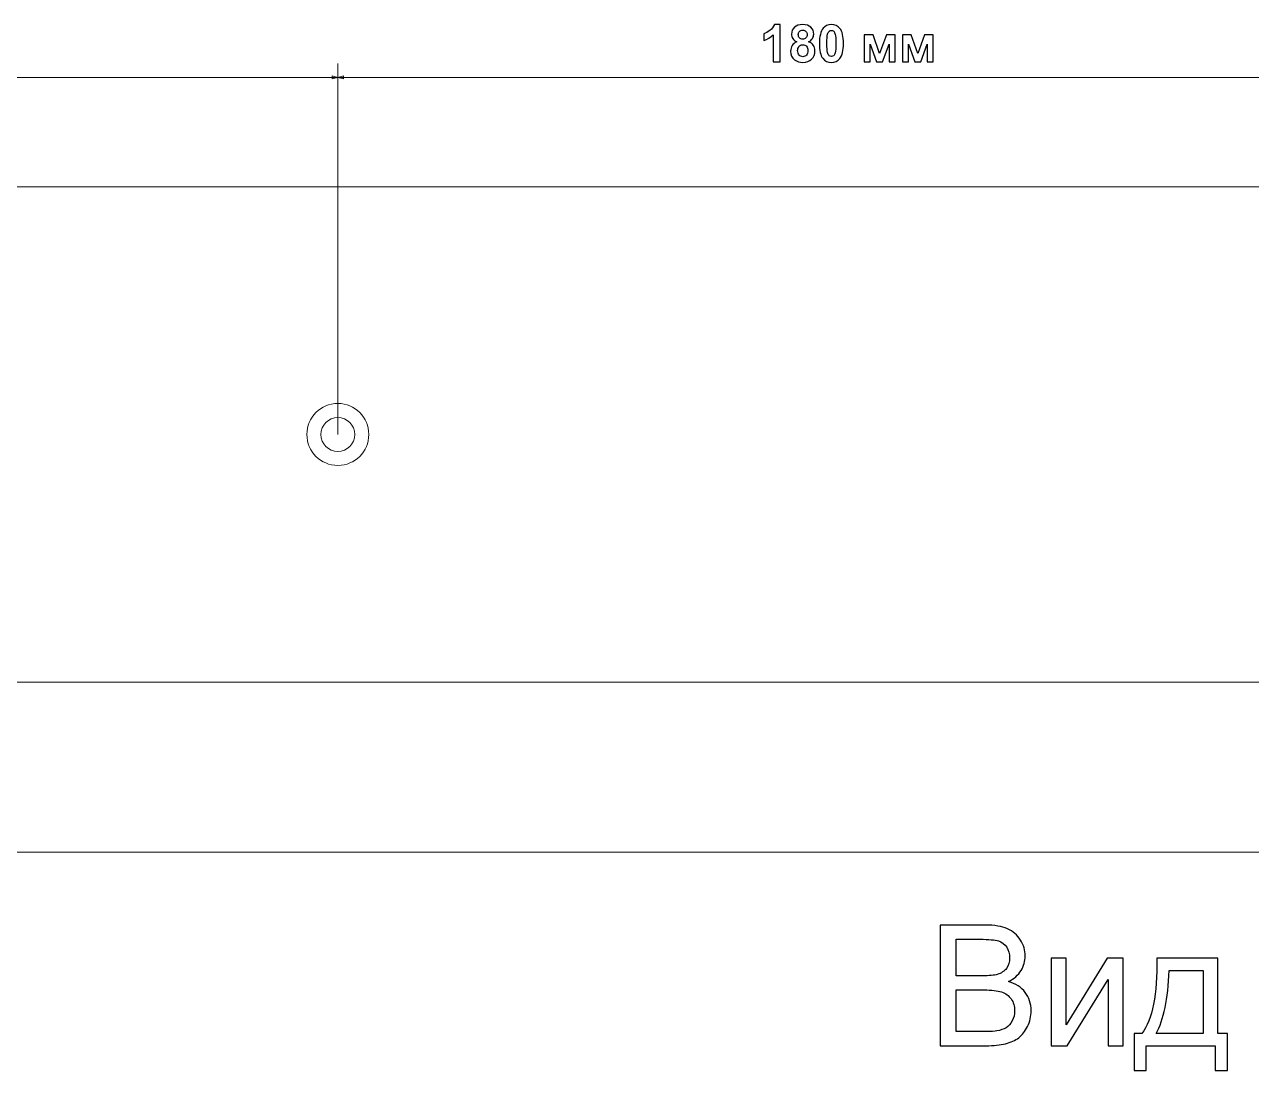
# Model space of a CAD drawing. Header units: centimetres. Extents: x -84 to 84, y -59 to 59.
# Drawn here: x 41.25 to 63.05, y -25.19 to -6.61 of the extents above; entities that cross this region are included whole.
import ezdxf

# ---------------------------------------------------------------- set-up
doc = ezdxf.new("R2010")
doc.units = ezdxf.units.CM
doc.header["$MEASUREMENT"] = 0
doc.layers.add('layer 1', color=7, linetype='Continuous')

msp = doc.modelspace()

# ---------------------------------------------------------------- linework, layer by layer
at = {"layer": 'layer 1', "color": 155}
for points, knots in [([(54.67247, -7.26911), (54.67247, -7.26911), (54.54681, -7.26911), (54.54681, -7.26911), (54.54681, -7.26911), (54.54681, -7.26911), (54.54681, -6.79368), (54.54681, -6.79368), (54.54681, -6.79368), (54.50095, -6.83679), (54.44683, -6.86874), (54.38446, -6.88938), (54.38446, -6.88938), (54.38446, -6.88938), (54.38446, -6.77473), (54.38446, -6.77473), (54.38446, -6.77473), (54.41733, -6.76403), (54.45295, -6.7437), (54.49132, -6.71358), (54.49132, -6.71358), (54.52984, -6.68362), (54.55613, -6.64861), (54.5705, -6.60871), (54.5705, -6.60871), (54.5705, -6.60871), (54.67247, -6.60871), (54.67247, -6.60871), (54.67247, -6.60871), (54.67247, -6.60871), (54.67247, -7.26911), (54.67247, -7.26911)], [0, 0, 0, 0, 0.11111111, 0.11111111, 0.11111111, 0.11111111, 0.22222222, 0.22222222, 0.22222222, 0.22222222, 0.33333333, 0.33333333, 0.33333333, 0.33333333, 0.44444444, 0.44444444, 0.44444444, 0.44444444, 0.55555556, 0.55555556, 0.55555556, 0.55555556, 0.66666667, 0.66666667, 0.66666667, 0.66666667, 0.77777778, 0.77777778, 0.77777778, 0.77777778, 1, 1, 1, 1]), ([(54.96919, -6.91399), (54.93678, -6.90023), (54.91309, -6.88143), (54.89841, -6.85728), (54.89841, -6.85728), (54.88358, -6.83328), (54.87625, -6.80683), (54.87625, -6.77824), (54.87625, -6.77824), (54.87625, -6.72917), (54.89337, -6.68866), (54.92746, -6.65671), (54.92746, -6.65671), (54.96155, -6.62476), (55.01016, -6.60871), (55.07299, -6.60871), (55.07299, -6.60871), (55.13536, -6.60871), (55.18367, -6.62476), (55.21806, -6.65671), (55.21806, -6.65671), (55.25246, -6.68866), (55.26973, -6.72917), (55.26973, -6.77824), (55.26973, -6.77824), (55.26973, -6.80867), (55.26178, -6.83572), (55.24589, -6.85957), (55.24589, -6.85957), (55.23014, -6.88327), (55.20782, -6.90146), (55.17908, -6.91399), (55.17908, -6.91399), (55.21562, -6.92867), (55.24329, -6.95007), (55.2624, -6.9782), (55.2624, -6.9782), (55.28135, -7.00648), (55.29083, -7.03889), (55.29083, -7.07573), (55.29083, -7.07573), (55.29083, -7.13657), (55.27157, -7.18595), (55.23289, -7.22401), (55.23289, -7.22401), (55.19437, -7.26208), (55.143, -7.28103), (55.0788, -7.28103), (55.0788, -7.28103), (55.01918, -7.28103), (54.96965, -7.26529), (54.9299, -7.2338), (54.9299, -7.2338), (54.88313, -7.1968), (54.85974, -7.14574), (54.85974, -7.08108), (54.85974, -7.08108), (54.85974, -7.04546), (54.8686, -7.01275), (54.88618, -6.98294), (54.88618, -6.98294), (54.90376, -6.95313), (54.93143, -6.9302), (54.96919, -6.91399)], [0, 0, 0, 0, 0.05882353, 0.05882353, 0.05882353, 0.05882353, 0.11764706, 0.11764706, 0.11764706, 0.11764706, 0.17647059, 0.17647059, 0.17647059, 0.17647059, 0.23529412, 0.23529412, 0.23529412, 0.23529412, 0.29411765, 0.29411765, 0.29411765, 0.29411765, 0.35294118, 0.35294118, 0.35294118, 0.35294118, 0.41176471, 0.41176471, 0.41176471, 0.41176471, 0.47058824, 0.47058824, 0.47058824, 0.47058824, 0.52941176, 0.52941176, 0.52941176, 0.52941176, 0.58823529, 0.58823529, 0.58823529, 0.58823529, 0.64705882, 0.64705882, 0.64705882, 0.64705882, 0.70588235, 0.70588235, 0.70588235, 0.70588235, 0.76470588, 0.76470588, 0.76470588, 0.76470588, 0.82352941, 0.82352941, 0.82352941, 0.82352941, 0.88235294, 0.88235294, 0.88235294, 0.88235294, 1, 1, 1, 1]), ([(54.99548, -6.78742), (54.99548, -6.81249), (55.00252, -6.83221), (55.01658, -6.84627), (55.01658, -6.84627), (55.0308, -6.86034), (55.0496, -6.86737), (55.07299, -6.86737), (55.07299, -6.86737), (55.09684, -6.86737), (55.11579, -6.86018), (55.13001, -6.84597), (55.13001, -6.84597), (55.14423, -6.83175), (55.15141, -6.81203), (55.15141, -6.78696), (55.15141, -6.78696), (55.15141, -6.76326), (55.14438, -6.74431), (55.13032, -6.73009), (55.13032, -6.73009), (55.1161, -6.71587), (55.09745, -6.70869), (55.07437, -6.70869), (55.07437, -6.70869), (55.05021, -6.70869), (55.0311, -6.71587), (55.01689, -6.73024), (55.01689, -6.73024), (55.00267, -6.74461), (54.99548, -6.76372), (54.99548, -6.78742)], [0, 0, 0, 0, 0.11111111, 0.11111111, 0.11111111, 0.11111111, 0.22222222, 0.22222222, 0.22222222, 0.22222222, 0.33333333, 0.33333333, 0.33333333, 0.33333333, 0.44444444, 0.44444444, 0.44444444, 0.44444444, 0.55555556, 0.55555556, 0.55555556, 0.55555556, 0.66666667, 0.66666667, 0.66666667, 0.66666667, 0.77777778, 0.77777778, 0.77777778, 0.77777778, 1, 1, 1, 1]), ([(55.58404, -6.60871), (55.64763, -6.60871), (55.69731, -6.63149), (55.73324, -6.67704), (55.73324, -6.67704), (55.77589, -6.73085), (55.79729, -6.82028), (55.79729, -6.94503), (55.79729, -6.94503), (55.79729, -7.06961), (55.77574, -7.1592), (55.73278, -7.21362), (55.73278, -7.21362), (55.69716, -7.25856), (55.64763, -7.28103), (55.58404, -7.28103), (55.58404, -7.28103), (55.52014, -7.28103), (55.46862, -7.25642), (55.42949, -7.2072), (55.42949, -7.2072), (55.39035, -7.15797), (55.37078, -7.07007), (55.37078, -6.9438), (55.37078, -6.9438), (55.37078, -6.81983), (55.39234, -6.73055), (55.43529, -6.67613), (55.43529, -6.67613), (55.47091, -6.63118), (55.52044, -6.60871), (55.58404, -6.60871)], [0, 0, 0, 0, 0.11111111, 0.11111111, 0.11111111, 0.11111111, 0.22222222, 0.22222222, 0.22222222, 0.22222222, 0.33333333, 0.33333333, 0.33333333, 0.33333333, 0.44444444, 0.44444444, 0.44444444, 0.44444444, 0.55555556, 0.55555556, 0.55555556, 0.55555556, 0.66666667, 0.66666667, 0.66666667, 0.66666667, 0.77777778, 0.77777778, 0.77777778, 0.77777778, 1, 1, 1, 1]), ([(55.58404, -6.71327), (55.56906, -6.71327), (55.5556, -6.71817), (55.54398, -6.72795), (55.54398, -6.72795), (55.53221, -6.73758), (55.52304, -6.75501), (55.51662, -6.78023), (55.51662, -6.78023), (55.50806, -6.81279), (55.50378, -6.86783), (55.50378, -6.94503), (55.50378, -6.94503), (55.50378, -7.02238), (55.5076, -7.07542), (55.51525, -7.10432), (55.51525, -7.10432), (55.52289, -7.13321), (55.53252, -7.15247), (55.54414, -7.1621), (55.54414, -7.1621), (55.55576, -7.17173), (55.56906, -7.17647), (55.58404, -7.17647), (55.58404, -7.17647), (55.59902, -7.17647), (55.61247, -7.17158), (55.62424, -7.1618), (55.62424, -7.1618), (55.63586, -7.15216), (55.64503, -7.13474), (55.65145, -7.10951), (55.65145, -7.10951), (55.66001, -7.07726), (55.66429, -7.02238), (55.66429, -6.94503), (55.66429, -6.94503), (55.66429, -6.86783), (55.66047, -6.81478), (55.65283, -6.78589), (55.65283, -6.78589), (55.64518, -6.757), (55.63555, -6.73758), (55.62394, -6.72795), (55.62394, -6.72795), (55.61232, -6.71817), (55.59902, -6.71327), (55.58404, -6.71327)], [0, 0, 0, 0, 0.07692308, 0.07692308, 0.07692308, 0.07692308, 0.15384615, 0.15384615, 0.15384615, 0.15384615, 0.23076923, 0.23076923, 0.23076923, 0.23076923, 0.30769231, 0.30769231, 0.30769231, 0.30769231, 0.38461538, 0.38461538, 0.38461538, 0.38461538, 0.46153846, 0.46153846, 0.46153846, 0.46153846, 0.53846154, 0.53846154, 0.53846154, 0.53846154, 0.61538462, 0.61538462, 0.61538462, 0.61538462, 0.69230769, 0.69230769, 0.69230769, 0.69230769, 0.76923077, 0.76923077, 0.76923077, 0.76923077, 0.84615385, 0.84615385, 0.84615385, 0.84615385, 1, 1, 1, 1]), ([(54.98356, -7.069), (54.98356, -7.10401), (54.99243, -7.13122), (55.01016, -7.15079), (55.01016, -7.15079), (55.02789, -7.17036), (55.04991, -7.18014), (55.07635, -7.18014), (55.07635, -7.18014), (55.10234, -7.18014), (55.12374, -7.17066), (55.14071, -7.15186), (55.14071, -7.15186), (55.15768, -7.13306), (55.16609, -7.10584), (55.16609, -7.07038), (55.16609, -7.07038), (55.16609, -7.03935), (55.15753, -7.01443), (55.14025, -6.99563), (55.14025, -6.99563), (55.12298, -6.97682), (55.10112, -6.96734), (55.07467, -6.96734), (55.07467, -6.96734), (55.04394, -6.96734), (55.02117, -6.97805), (55.00603, -6.99945), (55.00603, -6.99945), (54.99105, -7.02085), (54.98356, -7.04393), (54.98356, -7.069)], [0, 0, 0, 0, 0.11111111, 0.11111111, 0.11111111, 0.11111111, 0.22222222, 0.22222222, 0.22222222, 0.22222222, 0.33333333, 0.33333333, 0.33333333, 0.33333333, 0.44444444, 0.44444444, 0.44444444, 0.44444444, 0.55555556, 0.55555556, 0.55555556, 0.55555556, 0.66666667, 0.66666667, 0.66666667, 0.66666667, 0.77777778, 0.77777778, 0.77777778, 0.77777778, 1, 1, 1, 1]), ([(56.16693, -6.79307), (56.16693, -6.79307), (56.32377, -6.79307), (56.32377, -6.79307), (56.32377, -6.79307), (56.32377, -6.79307), (56.44072, -7.1248), (56.44072, -7.1248), (56.44072, -7.1248), (56.44072, -7.1248), (56.55965, -6.79307), (56.55965, -6.79307), (56.55965, -6.79307), (56.55965, -6.79307), (56.71543, -6.79307), (56.71543, -6.79307), (56.71543, -6.79307), (56.71543, -6.79307), (56.71543, -7.26911), (56.71543, -7.26911), (56.71543, -7.26911), (56.71543, -7.26911), (56.60811, -7.26911), (56.60811, -7.26911), (56.60811, -7.26911), (56.60811, -7.26911), (56.60811, -6.95573), (56.60811, -6.95573), (56.60811, -6.95573), (56.60811, -6.95573), (56.49285, -7.26911), (56.49285, -7.26911), (56.49285, -7.26911), (56.49285, -7.26911), (56.38477, -7.26911), (56.38477, -7.26911), (56.38477, -7.26911), (56.38477, -7.26911), (56.27424, -6.95573), (56.27424, -6.95573), (56.27424, -6.95573), (56.27424, -6.95573), (56.27424, -7.26911), (56.27424, -7.26911), (56.27424, -7.26911), (56.27424, -7.26911), (56.16693, -7.26911), (56.16693, -7.26911), (56.16693, -7.26911), (56.16693, -7.26911), (56.16693, -6.79307), (56.16693, -6.79307)], [0, 0, 0, 0, 0.07142857, 0.07142857, 0.07142857, 0.07142857, 0.14285714, 0.14285714, 0.14285714, 0.14285714, 0.21428571, 0.21428571, 0.21428571, 0.21428571, 0.28571429, 0.28571429, 0.28571429, 0.28571429, 0.35714286, 0.35714286, 0.35714286, 0.35714286, 0.42857143, 0.42857143, 0.42857143, 0.42857143, 0.5, 0.5, 0.5, 0.5, 0.57142857, 0.57142857, 0.57142857, 0.57142857, 0.64285714, 0.64285714, 0.64285714, 0.64285714, 0.71428571, 0.71428571, 0.71428571, 0.71428571, 0.78571429, 0.78571429, 0.78571429, 0.78571429, 0.85714286, 0.85714286, 0.85714286, 0.85714286, 1, 1, 1, 1]), ([(56.84537, -6.79307), (56.84537, -6.79307), (57.00221, -6.79307), (57.00221, -6.79307), (57.00221, -6.79307), (57.00221, -6.79307), (57.11916, -7.1248), (57.11916, -7.1248), (57.11916, -7.1248), (57.11916, -7.1248), (57.23809, -6.79307), (57.23809, -6.79307), (57.23809, -6.79307), (57.23809, -6.79307), (57.39387, -6.79307), (57.39387, -6.79307), (57.39387, -6.79307), (57.39387, -6.79307), (57.39387, -7.26911), (57.39387, -7.26911), (57.39387, -7.26911), (57.39387, -7.26911), (57.28655, -7.26911), (57.28655, -7.26911), (57.28655, -7.26911), (57.28655, -7.26911), (57.28655, -6.95573), (57.28655, -6.95573), (57.28655, -6.95573), (57.28655, -6.95573), (57.17129, -7.26911), (57.17129, -7.26911), (57.17129, -7.26911), (57.17129, -7.26911), (57.06321, -7.26911), (57.06321, -7.26911), (57.06321, -7.26911), (57.06321, -7.26911), (56.95268, -6.95573), (56.95268, -6.95573), (56.95268, -6.95573), (56.95268, -6.95573), (56.95268, -7.26911), (56.95268, -7.26911), (56.95268, -7.26911), (56.95268, -7.26911), (56.84537, -7.26911), (56.84537, -7.26911), (56.84537, -7.26911), (56.84537, -7.26911), (56.84537, -6.79307), (56.84537, -6.79307)], [0, 0, 0, 0, 0.07142857, 0.07142857, 0.07142857, 0.07142857, 0.14285714, 0.14285714, 0.14285714, 0.14285714, 0.21428571, 0.21428571, 0.21428571, 0.21428571, 0.28571429, 0.28571429, 0.28571429, 0.28571429, 0.35714286, 0.35714286, 0.35714286, 0.35714286, 0.42857143, 0.42857143, 0.42857143, 0.42857143, 0.5, 0.5, 0.5, 0.5, 0.57142857, 0.57142857, 0.57142857, 0.57142857, 0.64285714, 0.64285714, 0.64285714, 0.64285714, 0.71428571, 0.71428571, 0.71428571, 0.71428571, 0.78571429, 0.78571429, 0.78571429, 0.78571429, 0.85714286, 0.85714286, 0.85714286, 0.85714286, 1, 1, 1, 1])]:
    msp.add_open_spline(points, degree=3, knots=knots, dxfattribs=at)
at = {"layer": 'layer 1', "color": 155, "lineweight": 9}
for points in [[(46.8167, -13.89134), (46.8167, -13.89134), (46.8167, -7.2989), (46.8167, -7.2989)], [(46.8167, -13.89134), (46.8167, -13.89134), (46.8167, -7.2989), (46.8167, -7.2989)], [(46.8167, -7.5489), (46.8167, -7.5489), (24.8167, -7.5489), (24.8167, -7.5489)], [(64.8167, -7.5489), (64.8167, -7.5489), (46.8167, -7.5489), (46.8167, -7.5489)], [(-74.18329, -21.31146), (-74.18329, -21.31146), (75.81671, -21.31146), (75.81671, -21.31146)]]:
    msp.add_open_spline(points, degree=3, dxfattribs=at)
for points in [[(46.7151, -7.52167), (46.7151, -7.52167), (46.8167, -7.5489), (46.8167, -7.5489), (46.8167, -7.5489), (46.8167, -7.5489), (46.7151, -7.57612), (46.7151, -7.57612), (46.7151, -7.57612), (46.7151, -7.57612), (46.7151, -7.52167), (46.7151, -7.52167)], [(46.91829, -7.52167), (46.91829, -7.52167), (46.8167, -7.5489), (46.8167, -7.5489), (46.8167, -7.5489), (46.8167, -7.5489), (46.91829, -7.57612), (46.91829, -7.57612), (46.91829, -7.57612), (46.91829, -7.57612), (46.91829, -7.52167), (46.91829, -7.52167)]]:
    msp.add_open_spline(points, degree=3, knots=[0, 0, 0, 0, 0.25, 0.25, 0.25, 0.25, 0.5, 0.5, 0.5, 0.5, 1, 1, 1, 1], dxfattribs=at)
at = {"layer": 'layer 1', "color": 254, "lineweight": 20}
msp.add_open_spline([(-73.68907, -9.49134), (-73.68907, -9.49134), (75.32249, -9.49134), (75.32249, -9.49134), (75.32249, -9.49134), (75.59431, -9.49134), (75.81671, -9.71373), (75.81671, -9.98556), (75.81671, -9.98556), (75.81671, -9.98556), (75.81671, -17.79712), (75.81671, -17.79712), (75.81671, -17.79712), (75.81671, -18.06895), (75.59431, -18.29134), (75.32249, -18.29134), (75.32249, -18.29134), (75.32249, -18.29134), (-73.68907, -18.29134), (-73.68907, -18.29134), (-73.68907, -18.29134), (-73.9609, -18.29134), (-74.18329, -18.06895), (-74.18329, -17.79712), (-74.18329, -17.79712), (-74.18329, -17.79712), (-74.18329, -9.98556), (-74.18329, -9.98556), (-74.18329, -9.98556), (-74.18329, -9.71373), (-73.9609, -9.49134), (-73.68907, -9.49134)], degree=3, knots=[0, 0, 0, 0, 0.11111111, 0.11111111, 0.11111111, 0.11111111, 0.22222222, 0.22222222, 0.22222222, 0.22222222, 0.33333333, 0.33333333, 0.33333333, 0.33333333, 0.44444444, 0.44444444, 0.44444444, 0.44444444, 0.55555556, 0.55555556, 0.55555556, 0.55555556, 0.66666667, 0.66666667, 0.66666667, 0.66666667, 0.77777778, 0.77777778, 0.77777778, 0.77777778, 1, 1, 1, 1], dxfattribs=at)
at = {"layer": 'layer 1', "color": 9, "lineweight": 20}
msp.add_open_spline([(46.8167, -13.34134), (47.12046, -13.34134), (47.3667, -13.58758), (47.3667, -13.89134), (47.3667, -13.89134), (47.3667, -14.1951), (47.12046, -14.44134), (46.8167, -14.44134), (46.8167, -14.44134), (46.51294, -14.44134), (46.2667, -14.1951), (46.2667, -13.89134), (46.2667, -13.89134), (46.2667, -13.58758), (46.51294, -13.34134), (46.8167, -13.34134)], degree=3, knots=[0, 0, 0, 0, 0.2, 0.2, 0.2, 0.2, 0.4, 0.4, 0.4, 0.4, 0.6, 0.6, 0.6, 0.6, 1, 1, 1, 1], dxfattribs=at)
at = {"layer": 'layer 1', "color": 7, "lineweight": 20}
msp.add_open_spline([(46.8167, -13.59134), (46.98239, -13.59134), (47.1167, -13.72565), (47.1167, -13.89134), (47.1167, -13.89134), (47.1167, -14.05703), (46.98239, -14.19134), (46.8167, -14.19134), (46.8167, -14.19134), (46.65101, -14.19134), (46.5167, -14.05703), (46.5167, -13.89134), (46.5167, -13.89134), (46.5167, -13.72565), (46.65101, -13.59134), (46.8167, -13.59134)], degree=3, knots=[0, 0, 0, 0, 0.2, 0.2, 0.2, 0.2, 0.4, 0.4, 0.4, 0.4, 0.6, 0.6, 0.6, 0.6, 1, 1, 1, 1], dxfattribs=at)
at = {"layer": 'layer 1', "color": 250}
for points, knots in [([(57.51258, -24.75032), (57.51258, -24.75032), (57.51258, -22.60779), (57.51258, -22.60779), (57.51258, -22.60779), (57.51258, -22.60779), (58.31653, -22.60779), (58.31653, -22.60779), (58.31653, -22.60779), (58.48011, -22.60779), (58.61128, -22.62924), (58.71052, -22.67262), (58.71052, -22.67262), (58.80927, -22.71601), (58.88657, -22.78284), (58.94243, -22.87311), (58.94243, -22.87311), (58.99879, -22.96288), (59.02672, -23.05714), (59.02672, -23.15589), (59.02672, -23.15589), (59.02672, -23.24716), (59.00178, -23.33344), (58.95241, -23.41423), (58.95241, -23.41423), (58.90303, -23.49503), (58.82822, -23.56036), (58.72798, -23.61023), (58.72798, -23.61023), (58.85765, -23.64813), (58.95739, -23.71297), (59.02672, -23.80473), (59.02672, -23.80473), (59.09654, -23.896), (59.13145, -24.00422), (59.13145, -24.12891), (59.13145, -24.12891), (59.13145, -24.22965), (59.11, -24.32291), (59.06761, -24.40919), (59.06761, -24.40919), (59.02522, -24.49547), (58.97285, -24.5618), (58.91051, -24.60868), (58.91051, -24.60868), (58.84817, -24.65506), (58.76987, -24.69047), (58.67611, -24.71441), (58.67611, -24.71441), (58.58185, -24.73835), (58.46665, -24.75032), (58.33, -24.75032), (58.33, -24.75032), (58.33, -24.75032), (57.51258, -24.75032), (57.51258, -24.75032)], [0, 0, 0, 0, 0.06666667, 0.06666667, 0.06666667, 0.06666667, 0.13333333, 0.13333333, 0.13333333, 0.13333333, 0.2, 0.2, 0.2, 0.2, 0.26666667, 0.26666667, 0.26666667, 0.26666667, 0.33333333, 0.33333333, 0.33333333, 0.33333333, 0.4, 0.4, 0.4, 0.4, 0.46666667, 0.46666667, 0.46666667, 0.46666667, 0.53333333, 0.53333333, 0.53333333, 0.53333333, 0.6, 0.6, 0.6, 0.6, 0.66666667, 0.66666667, 0.66666667, 0.66666667, 0.73333333, 0.73333333, 0.73333333, 0.73333333, 0.8, 0.8, 0.8, 0.8, 0.86666667, 0.86666667, 0.86666667, 0.86666667, 1, 1, 1, 1]), ([(57.79686, -23.50849), (57.79686, -23.50849), (58.26017, -23.50849), (58.26017, -23.50849), (58.26017, -23.50849), (58.38585, -23.50849), (58.47612, -23.50001), (58.53048, -23.48355), (58.53048, -23.48355), (58.6028, -23.46211), (58.65716, -23.4262), (58.69357, -23.37633), (58.69357, -23.37633), (58.72997, -23.32646), (58.74843, -23.26411), (58.74843, -23.18881), (58.74843, -23.18881), (58.74843, -23.11749), (58.73147, -23.05465), (58.69706, -23.00079), (58.69706, -23.00079), (58.66314, -22.94643), (58.61427, -22.90902), (58.55093, -22.88907), (58.55093, -22.88907), (58.48759, -22.86912), (58.37887, -22.85915), (58.22526, -22.85915), (58.22526, -22.85915), (58.22526, -22.85915), (57.79686, -22.85915), (57.79686, -22.85915), (57.79686, -22.85915), (57.79686, -22.85915), (57.79686, -23.50849), (57.79686, -23.50849)], [0, 0, 0, 0, 0.1, 0.1, 0.1, 0.1, 0.2, 0.2, 0.2, 0.2, 0.3, 0.3, 0.3, 0.3, 0.4, 0.4, 0.4, 0.4, 0.5, 0.5, 0.5, 0.5, 0.6, 0.6, 0.6, 0.6, 0.7, 0.7, 0.7, 0.7, 0.8, 0.8, 0.8, 0.8, 1, 1, 1, 1]), ([(59.48754, -23.19729), (59.48754, -23.19729), (59.75086, -23.19729), (59.75086, -23.19729), (59.75086, -23.19729), (59.75086, -23.19729), (59.75086, -24.38176), (59.75086, -24.38176), (59.75086, -24.38176), (59.75086, -24.38176), (60.4825, -23.19729), (60.4825, -23.19729), (60.4825, -23.19729), (60.4825, -23.19729), (60.76527, -23.19729), (60.76527, -23.19729), (60.76527, -23.19729), (60.76527, -23.19729), (60.76527, -24.75032), (60.76527, -24.75032), (60.76527, -24.75032), (60.76527, -24.75032), (60.50195, -24.75032), (60.50195, -24.75032), (60.50195, -24.75032), (60.50195, -24.75032), (60.50195, -23.57333), (60.50195, -23.57333), (60.50195, -23.57333), (60.50195, -23.57333), (59.77131, -24.75032), (59.77131, -24.75032), (59.77131, -24.75032), (59.77131, -24.75032), (59.48754, -24.75032), (59.48754, -24.75032), (59.48754, -24.75032), (59.48754, -24.75032), (59.48754, -23.19729), (59.48754, -23.19729)], [0, 0, 0, 0, 0.09090909, 0.09090909, 0.09090909, 0.09090909, 0.18181818, 0.18181818, 0.18181818, 0.18181818, 0.27272727, 0.27272727, 0.27272727, 0.27272727, 0.36363636, 0.36363636, 0.36363636, 0.36363636, 0.45454545, 0.45454545, 0.45454545, 0.45454545, 0.54545455, 0.54545455, 0.54545455, 0.54545455, 0.63636364, 0.63636364, 0.63636364, 0.63636364, 0.72727273, 0.72727273, 0.72727273, 0.72727273, 0.81818182, 0.81818182, 0.81818182, 0.81818182, 1, 1, 1, 1]), ([(61.36574, -23.19729), (61.36574, -23.19729), (62.44897, -23.19729), (62.44897, -23.19729), (62.44897, -23.19729), (62.44897, -23.19729), (62.44897, -24.53487), (62.44897, -24.53487), (62.44897, -24.53487), (62.44897, -24.53487), (62.61655, -24.53487), (62.61655, -24.53487), (62.61655, -24.53487), (62.61655, -24.53487), (62.61655, -25.1902), (62.61655, -25.1902), (62.61655, -25.1902), (62.61655, -25.1902), (62.4011, -25.1902), (62.4011, -25.1902), (62.4011, -25.1902), (62.4011, -25.1902), (62.4011, -24.75032), (62.4011, -24.75032), (62.4011, -24.75032), (62.4011, -24.75032), (61.17722, -24.75032), (61.17722, -24.75032), (61.17722, -24.75032), (61.17722, -24.75032), (61.17722, -25.1902), (61.17722, -25.1902), (61.17722, -25.1902), (61.17722, -25.1902), (60.96177, -25.1902), (60.96177, -25.1902), (60.96177, -25.1902), (60.96177, -25.1902), (60.96177, -24.53487), (60.96177, -24.53487), (60.96177, -24.53487), (60.96177, -24.53487), (61.09942, -24.53487), (61.09942, -24.53487), (61.09942, -24.53487), (61.28494, -24.28301), (61.37372, -23.83715), (61.36574, -23.19729)], [0, 0, 0, 0, 0.07692308, 0.07692308, 0.07692308, 0.07692308, 0.15384615, 0.15384615, 0.15384615, 0.15384615, 0.23076923, 0.23076923, 0.23076923, 0.23076923, 0.30769231, 0.30769231, 0.30769231, 0.30769231, 0.38461538, 0.38461538, 0.38461538, 0.38461538, 0.46153846, 0.46153846, 0.46153846, 0.46153846, 0.53846154, 0.53846154, 0.53846154, 0.53846154, 0.61538462, 0.61538462, 0.61538462, 0.61538462, 0.69230769, 0.69230769, 0.69230769, 0.69230769, 0.76923077, 0.76923077, 0.76923077, 0.76923077, 0.84615385, 0.84615385, 0.84615385, 0.84615385, 1, 1, 1, 1]), ([(61.58418, -23.41573), (61.56473, -23.91994), (61.48693, -24.29299), (61.35078, -24.53487), (61.35078, -24.53487), (61.35078, -24.53487), (62.18565, -24.53487), (62.18565, -24.53487), (62.18565, -24.53487), (62.18565, -24.53487), (62.18565, -23.41573), (62.18565, -23.41573), (62.18565, -23.41573), (62.18565, -23.41573), (61.58418, -23.41573), (61.58418, -23.41573)], [0, 0, 0, 0, 0.2, 0.2, 0.2, 0.2, 0.4, 0.4, 0.4, 0.4, 0.6, 0.6, 0.6, 0.6, 1, 1, 1, 1]), ([(57.79686, -24.49896), (57.79686, -24.49896), (58.33049, -24.49896), (58.33049, -24.49896), (58.33049, -24.49896), (58.42226, -24.49896), (58.4866, -24.49547), (58.524, -24.48849), (58.524, -24.48849), (58.58883, -24.47702), (58.64369, -24.45757), (58.68758, -24.43014), (58.68758, -24.43014), (58.73147, -24.40271), (58.76738, -24.36281), (58.79581, -24.31044), (58.79581, -24.31044), (58.82423, -24.25808), (58.8382, -24.19773), (58.8382, -24.12941), (58.8382, -24.12941), (58.8382, -24.04911), (58.81775, -23.97979), (58.77636, -23.92044), (58.77636, -23.92044), (58.73546, -23.86109), (58.67861, -23.8197), (58.60579, -23.79576), (58.60579, -23.79576), (58.53348, -23.77182), (58.42874, -23.75985), (58.29259, -23.75985), (58.29259, -23.75985), (58.29259, -23.75985), (57.79686, -23.75985), (57.79686, -23.75985), (57.79686, -23.75985), (57.79686, -23.75985), (57.79686, -24.49896), (57.79686, -24.49896)], [0, 0, 0, 0, 0.09090909, 0.09090909, 0.09090909, 0.09090909, 0.18181818, 0.18181818, 0.18181818, 0.18181818, 0.27272727, 0.27272727, 0.27272727, 0.27272727, 0.36363636, 0.36363636, 0.36363636, 0.36363636, 0.45454545, 0.45454545, 0.45454545, 0.45454545, 0.54545455, 0.54545455, 0.54545455, 0.54545455, 0.63636364, 0.63636364, 0.63636364, 0.63636364, 0.72727273, 0.72727273, 0.72727273, 0.72727273, 0.81818182, 0.81818182, 0.81818182, 0.81818182, 1, 1, 1, 1])]:
    msp.add_open_spline(points, degree=3, knots=knots, dxfattribs=at)

doc.saveas('drawing.dxf')
